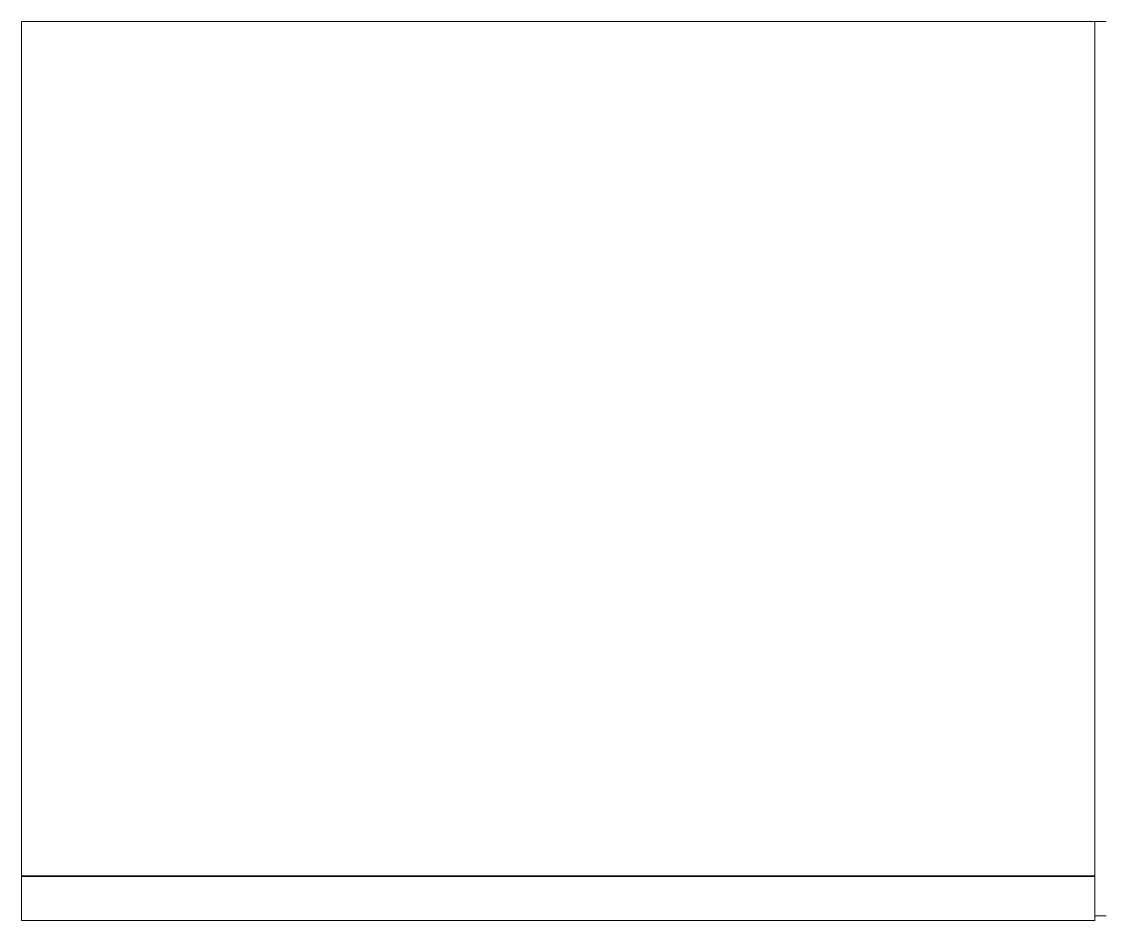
# Model space of a CAD drawing. Header units: inches. Extents: x 1.6 to 13.7, y 11.3 to 20.2.
# Drawn here: x 1.61 to 7.64, y 14.09 to 19.12 of the extents above; entities that cross this region are included whole.
import ezdxf

# ---------------------------------------------------------------- set-up
doc = ezdxf.new("R2010")
doc.units = ezdxf.units.IN
doc.header["$MEASUREMENT"] = 0

msp = doc.modelspace()

# ---------------------------------------------------------------- linework, layer by layer
at = {"color": 7, "linetype": 'Continuous', "lineweight": 15}
for p, q in [((1.605266, 19.116343), (7.605266, 19.116343)), ((1.605266, 14.341343), (1.605266, 19.116343)), ((7.605266, 19.116343), (7.605266, 14.116343)), ((7.667766, 19.116343), (7.605266, 19.116343)), ((1.605266, 14.341343), (7.605266, 14.341343)), ((1.605266, 14.336545), (1.605266, 14.341343)), ((1.605266, 14.336545), (7.605266, 14.336545)), ((1.605266, 14.336545), (1.605266, 14.091352)), ((7.605266, 14.116343), (7.605266, 14.091352)), ((7.667766, 14.116343), (7.605266, 14.116343))]:
    msp.add_line(p, q, dxfattribs=at)
msp.add_open_spline([(1.605266, 14.091352), (7.605266, 14.091352)], degree=1, dxfattribs=at)

doc.saveas('drawing.dxf')
